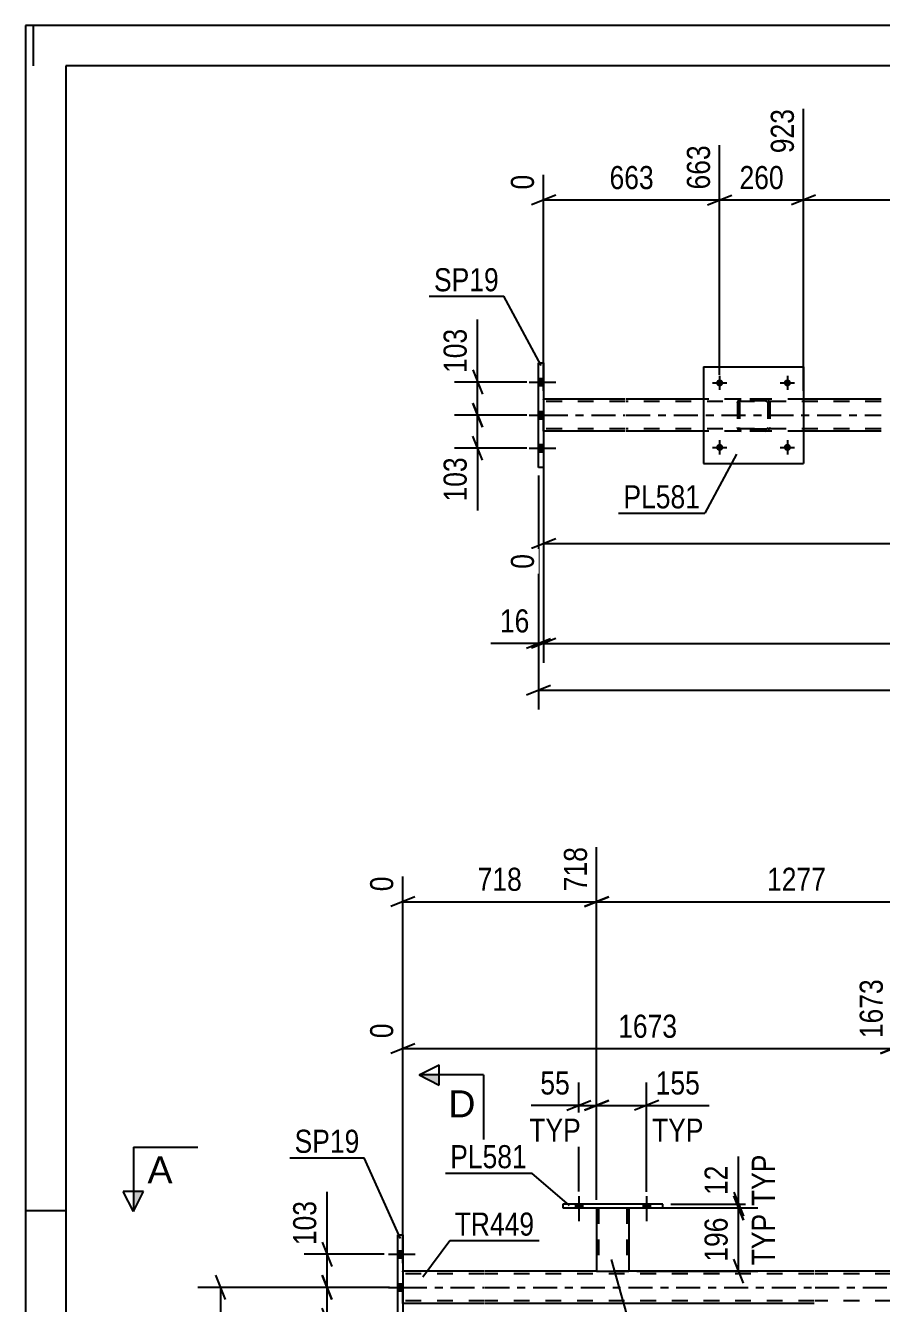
# Model space of a CAD drawing. Header units: millimetres. Extents: x 0 to 841, y 0 to 594.
# Drawn here: x 0 to 106.1, y 435.5 to 594 of the extents above; entities that cross this region are included whole.
import ezdxf

# ---------------------------------------------------------------- set-up
doc = ezdxf.new("R2010")
doc.units = ezdxf.units.MM
doc.linetypes.add('DXK_LINE_DOT2', pattern=[3.9198, 1.9599, -1.9599])
doc.linetypes.add('DXK_LINE_DOT3', pattern=[5.9187, 2.979, -0.9799, 0.9799, -0.9799])
doc.styles.add('Arial', font='ARIAL.TTF', dxfattribs={"height": 0.2})
doc.styles.add('Arial Narrow', font='ARIALN.TTF', dxfattribs={"height": 0.2})

# ---------------------------------------------------------------- blocks, each defined once
blk = doc.blocks.new('Unknown-318888112-1133')
at = {"color": 5, "linetype": 'Continuous'}
for p, q in [((841, 594), (0, 594)), ((0, 594), (0, 0)), ((1, 589), (1, 594)), ((836, 589), (5, 589)), ((5, 589), (5, 5)), ((5, 447), (0, 447))]:
    blk.add_line(p, q, dxfattribs=at)
blk = doc.blocks.new('Bolt-318888112-5531 - 5490')
at = {"linetype": 'Continuous'}
for points in [[(86.48, 549.69, -1), (85.6, 549.69, -1)], [(94.88, 549.69, -1), (94, 549.69, -1)]]:
    blk.add_hatch(color=1, dxfattribs=at).paths.add_polyline_path(points)
at = {"color": 1, "linetype": 'Continuous'}
for p, q in [((86.04, 550.57), (86.04, 548.81)), ((94.44, 550.57), (94.44, 548.81)), ((85.16, 549.69), (86.92, 549.69)), ((93.56, 549.69), (95.32, 549.69))]:
    blk.add_line(p, q, dxfattribs=at)
blk = doc.blocks.new('Bolt-318888112-5532 - 5490')
at = {"linetype": 'Continuous'}
for points in [[(86.48, 541.69, -1), (85.6, 541.69, -1)], [(94.88, 541.69, -1), (94, 541.69, -1)]]:
    blk.add_hatch(color=1, dxfattribs=at).paths.add_polyline_path(points)
at = {"color": 1, "linetype": 'Continuous'}
for p, q in [((86.04, 542.57), (86.04, 540.81)), ((94.44, 542.57), (94.44, 540.81)), ((85.16, 541.69), (86.92, 541.69)), ((93.56, 541.69), (95.32, 541.69))]:
    blk.add_line(p, q, dxfattribs=at)
blk = doc.blocks.new('Part-318888112-5675 - 5490')
at = {"color": 2, "linetype": 'Continuous'}
for p, q in [((63.58, 552.19), (64.22, 552.19)), ((63.58, 539.19), (63.58, 552.19)), ((64.22, 552.19), (64.22, 539.19)), ((64.22, 539.19), (63.58, 539.19))]:
    blk.add_line(p, q, dxfattribs=at)
blk = doc.blocks.new('Part-318888112-5563 - 5490')
at = {"color": 2, "linetype": 'Continuous'}
for p, q in [((84.04, 551.69), (84.04, 539.69)), ((84.04, 551.69), (96.44, 551.69)), ((96.44, 551.69), (96.44, 539.69)), ((84.04, 539.69), (96.44, 539.69))]:
    blk.add_line(p, q, dxfattribs=at)
blk = doc.blocks.new('Part-318888112-5564 - 5490')
at = {"color": 7, "linetype": 'DXK_LINE_DOT2'}
for p, q in [((88.24, 547.21), (88.28, 547.4)), ((88.28, 547.4), (88.24, 547.21)), ((88.24, 547.21), (88.24, 544.17)), ((88.48, 547.21), (88.5, 547.3)), ((88.48, 547.21), (88.48, 544.17)), ((88.5, 547.3), (88.55, 547.38)), ((88.54, 547.66), (88.72, 547.69)), ((88.72, 547.69), (88.54, 547.66)), ((88.55, 547.38), (88.63, 547.43)), ((88.63, 547.43), (88.72, 547.45)), ((91.76, 547.69), (88.72, 547.69)), ((91.76, 547.45), (88.72, 547.45)), ((91.76, 547.69), (91.95, 547.66)), ((91.95, 547.66), (91.76, 547.69)), ((91.76, 547.45), (91.85, 547.43)), ((91.85, 547.43), (91.93, 547.38)), ((91.93, 547.38), (91.98, 547.3)), ((91.98, 547.3), (92, 547.21)), ((92, 547.21), (92, 544.17)), ((92.21, 547.4), (92.24, 547.21)), ((92.24, 547.21), (92.21, 547.4)), ((92.24, 547.21), (92.24, 544.17)), ((88.28, 543.99), (88.24, 544.17)), ((88.24, 544.17), (88.28, 543.99)), ((88.5, 544.08), (88.48, 544.17)), ((88.55, 544), (88.5, 544.08)), ((88.72, 543.69), (88.54, 543.73)), ((88.54, 543.73), (88.72, 543.69)), ((88.63, 543.95), (88.55, 544)), ((88.72, 543.93), (88.63, 543.95)), ((91.76, 543.93), (88.72, 543.93)), ((91.76, 543.69), (88.72, 543.69)), ((91.85, 543.95), (91.76, 543.93)), ((91.95, 543.73), (91.76, 543.69)), ((91.76, 543.69), (91.95, 543.73)), ((91.93, 544), (91.85, 543.95)), ((91.98, 544.08), (91.93, 544)), ((92, 544.17), (91.98, 544.08)), ((92.24, 544.17), (92.21, 543.99)), ((92.21, 543.99), (92.24, 544.17))]:
    blk.add_line(p, q, dxfattribs=at)
at = {"color": 7, "linetype": 'DXK_LINE_DOT3'}
blk.add_line((90.24, 545.69), (90.24, 545.69), dxfattribs=at)
at = {"color": 7, "linetype": 'DXK_LINE_DOT2'}
for centre, start, end in [((88.72, 547.21), 112.5, 157.5), ((88.72, 547.21), 112.5, 157.5), ((91.76, 547.21), 22.5, 67.5), ((91.76, 547.21), 22.5, 67.5), ((88.72, 544.17), 202.5, 247.5), ((88.72, 544.17), 202.5, 247.5), ((91.76, 544.17), 292.5, 337.5), ((91.76, 544.17), 292.5, 337.5)]:
    blk.add_arc(centre, 0.48, start, end, dxfattribs=at)
blk = doc.blocks.new('Bolt-318888112-5724 - 5490')
at = {"linetype": 'Continuous'}
for points in [[(64.22, 549.35), (64.22, 550.23), (63.58, 550.23), (63.58, 549.35)], [(64.22, 549.35), (64.22, 550.23), (63.58, 550.23), (63.58, 549.35)], [(64.22, 549.35), (64.22, 550.23), (63.58, 550.23), (63.58, 549.35)], [(64.22, 545.25), (64.22, 546.13), (63.58, 546.13), (63.58, 545.25)], [(64.22, 545.25), (64.22, 546.13), (63.58, 546.13), (63.58, 545.25)], [(64.22, 541.15), (64.22, 542.03), (63.58, 542.03), (63.58, 541.15)], [(64.22, 541.15), (64.22, 542.03), (63.58, 542.03), (63.58, 541.15)], [(64.22, 541.15), (64.22, 542.03), (63.58, 542.03), (63.58, 541.15)]]:
    blk.add_hatch(color=1, dxfattribs=at).paths.add_polyline_path(points)
at = {"color": 1, "linetype": 'Continuous'}
for p, q in [((63.58, 550.23), (64.22, 550.23)), ((63.58, 550.23), (64.22, 550.23)), ((63.58, 550.23), (64.22, 550.23)), ((62.42, 549.79), (65.74, 549.79)), ((62.42, 549.79), (65.74, 549.79)), ((62.42, 549.79), (65.74, 549.79)), ((63.58, 549.35), (64.22, 549.35)), ((63.58, 549.35), (64.22, 549.35)), ((63.58, 549.35), (64.22, 549.35)), ((62.42, 545.69), (65.74, 545.69)), ((62.42, 545.69), (65.74, 545.69)), ((63.58, 546.13), (64.22, 546.13)), ((63.58, 546.13), (64.22, 546.13)), ((63.58, 545.25), (64.22, 545.25)), ((63.58, 545.25), (64.22, 545.25)), ((63.58, 542.03), (64.22, 542.03)), ((63.58, 542.03), (64.22, 542.03)), ((63.58, 542.03), (64.22, 542.03)), ((62.42, 541.59), (65.74, 541.59)), ((62.42, 541.59), (65.74, 541.59)), ((62.42, 541.59), (65.74, 541.59)), ((63.58, 541.15), (64.22, 541.15)), ((63.58, 541.15), (64.22, 541.15)), ((63.58, 541.15), (64.22, 541.15))]:
    blk.add_line(p, q, dxfattribs=at)
blk = doc.blocks.new('Part-318888112-5729 - 5490')
at = {"color": 2, "linetype": 'Continuous'}
for p, q in [((74.34, 547.69), (64.22, 547.69)), ((84.04, 547.69), (74.44, 547.69)), ((106.04, 547.69), (96.44, 547.69)), ((74.34, 543.69), (64.22, 543.69)), ((84.04, 543.69), (74.44, 543.69)), ((106.04, 543.69), (96.44, 543.69))]:
    blk.add_line(p, q, dxfattribs=at)
at = {"color": 7, "linetype": 'DXK_LINE_DOT2'}
for p, q in [((64.22, 543.69), (64.22, 547.69)), ((74.34, 547.37), (64.22, 547.37)), ((106.04, 547.37), (74.44, 547.37)), ((96.44, 547.69), (84.04, 547.69)), ((74.34, 544.01), (64.22, 544.01)), ((106.04, 544.01), (74.44, 544.01)), ((96.44, 543.69), (84.04, 543.69))]:
    blk.add_line(p, q, dxfattribs=at)
at = {"color": 7, "linetype": 'DXK_LINE_DOT3'}
for p, q in [((64.22, 545.69), (74.34, 545.69)), ((74.44, 545.69), (106.04, 545.69))]:
    blk.add_line(p, q, dxfattribs=at)
blk = doc.blocks.new('Part-318888112-3717 - 3656')
at = {"color": 2, "linetype": 'Continuous'}
for p, q in [((66.59, 447.85), (66.59, 447.37)), ((78.99, 447.85), (66.59, 447.85)), ((66.59, 447.37), (78.99, 447.37)), ((78.99, 447.37), (78.99, 447.85))]:
    blk.add_line(p, q, dxfattribs=at)
blk = doc.blocks.new('Bolt-318888112-3658 - 3656')
at = {"linetype": 'Continuous'}
for points in [[(68.15, 447.37), (69.03, 447.37), (69.03, 447.85), (68.15, 447.85)], [(76.55, 447.37), (77.43, 447.37), (77.43, 447.85), (76.55, 447.85)]]:
    blk.add_hatch(color=1, dxfattribs=at).paths.add_polyline_path(points)
at = {"color": 1, "linetype": 'Continuous'}
for p, q in [((68.59, 448.85), (68.59, 445.73)), ((76.99, 448.85), (76.99, 445.73)), ((68.15, 447.85), (68.15, 447.37)), ((69.03, 447.85), (69.03, 447.37)), ((76.55, 447.85), (76.55, 447.37)), ((77.43, 447.85), (77.43, 447.37))]:
    blk.add_line(p, q, dxfattribs=at)
blk = doc.blocks.new('Bolt-318888112-3664 - 3656')
at = {"linetype": 'Continuous'}
for points in [[(68.15, 447.37), (69.03, 447.37), (69.03, 447.85), (68.15, 447.85)], [(76.55, 447.37), (77.43, 447.37), (77.43, 447.85), (76.55, 447.85)]]:
    blk.add_hatch(color=1, dxfattribs=at).paths.add_polyline_path(points)
at = {"color": 1, "linetype": 'Continuous'}
for p, q in [((68.59, 448.85), (68.59, 445.73)), ((76.99, 448.85), (76.99, 445.73)), ((68.15, 447.85), (68.15, 447.37)), ((69.03, 447.85), (69.03, 447.37)), ((76.55, 447.85), (76.55, 447.37)), ((77.43, 447.85), (77.43, 447.37))]:
    blk.add_line(p, q, dxfattribs=at)
blk = doc.blocks.new('Part-318888112-4051 - 3656')
at = {"color": 2, "linetype": 'Continuous'}
for p, q in [((56.89, 439.53), (46.77, 439.53)), ((70.79, 439.53), (56.99, 439.53)), ((97.76, 439.53), (74.79, 439.53)), ((120.34, 439.53), (97.86, 439.53)), ((56.89, 435.53), (46.77, 435.53)), ((97.76, 435.53), (56.99, 435.53))]:
    blk.add_line(p, q, dxfattribs=at)
at = {"color": 7, "linetype": 'DXK_LINE_DOT2'}
for p, q in [((46.77, 435.53), (46.77, 439.53)), ((56.89, 439.21), (46.77, 439.21)), ((97.76, 439.21), (56.99, 439.21)), ((74.79, 439.53), (70.79, 439.53)), ((761.89, 439.21), (97.86, 439.21)), ((56.89, 435.85), (46.77, 435.85)), ((97.76, 435.85), (56.99, 435.85)), ((761.89, 435.85), (97.86, 435.85))]:
    blk.add_line(p, q, dxfattribs=at)
at = {"color": 7, "linetype": 'DXK_LINE_DOT3'}
for p, q in [((46.77, 437.53), (56.89, 437.53)), ((56.99, 437.53), (97.76, 437.53)), ((97.86, 437.53), (761.89, 437.53))]:
    blk.add_line(p, q, dxfattribs=at)
blk = doc.blocks.new('Part-318888112-3712 - 3656')
at = {"color": 7, "linetype": 'DXK_LINE_DOT2'}
for p, q in [((70.79, 447.38), (74.79, 447.38)), ((70.79, 447.37), (70.79, 447.38)), ((70.79, 447.38), (70.79, 447.37)), ((71.03, 447.38), (71.03, 439.53)), ((74.55, 447.38), (74.55, 439.53)), ((74.79, 447.38), (74.79, 447.37)), ((74.79, 447.37), (74.79, 447.38)), ((74.49, 439.53), (74.53, 439.53)), ((74.49, 439.53), (74.53, 439.53)), ((74.53, 439.53), (74.55, 439.53)), ((74.53, 439.53), (74.55, 439.53))]:
    blk.add_line(p, q, dxfattribs=at)
at = {"color": 2, "linetype": 'Continuous'}
for p, q in [((70.79, 447.37), (70.79, 439.53)), ((74.79, 447.37), (74.79, 439.53)), ((70.79, 439.53), (74.79, 439.53))]:
    blk.add_line(p, q, dxfattribs=at)
blk = doc.blocks.new('Bolt-318888112-3854 - 3656')
at = {"linetype": 'Continuous'}
for points in [[(46.77, 441.19), (46.77, 442.07), (46.13, 442.07), (46.13, 441.19)], [(46.77, 441.19), (46.77, 442.07), (46.13, 442.07), (46.13, 441.19)], [(46.77, 441.19), (46.77, 442.07), (46.13, 442.07), (46.13, 441.19)], [(46.77, 437.09), (46.77, 437.97), (46.13, 437.97), (46.13, 437.09)], [(46.77, 437.09), (46.77, 437.97), (46.13, 437.97), (46.13, 437.09)], [(46.77, 432.99), (46.77, 433.87), (46.13, 433.87), (46.13, 432.99)], [(46.77, 432.99), (46.77, 433.87), (46.13, 433.87), (46.13, 432.99)], [(46.77, 432.99), (46.77, 433.87), (46.13, 433.87), (46.13, 432.99)]]:
    blk.add_hatch(color=1, dxfattribs=at).paths.add_polyline_path(points)
at = {"color": 1, "linetype": 'Continuous'}
for p, q in [((44.97, 441.63), (48.29, 441.63)), ((44.97, 441.63), (48.29, 441.63)), ((44.97, 441.63), (48.29, 441.63)), ((46.13, 442.07), (46.77, 442.07)), ((46.13, 442.07), (46.77, 442.07)), ((46.13, 442.07), (46.77, 442.07)), ((46.13, 441.19), (46.77, 441.19)), ((46.13, 441.19), (46.77, 441.19)), ((46.13, 441.19), (46.77, 441.19)), ((44.97, 437.53), (48.29, 437.53)), ((44.97, 437.53), (48.29, 437.53)), ((46.13, 437.97), (46.77, 437.97)), ((46.13, 437.97), (46.77, 437.97)), ((46.13, 437.09), (46.77, 437.09)), ((46.13, 437.09), (46.77, 437.09)), ((44.97, 433.43), (48.29, 433.43)), ((44.97, 433.43), (48.29, 433.43)), ((44.97, 433.43), (48.29, 433.43)), ((46.13, 433.87), (46.77, 433.87)), ((46.13, 433.87), (46.77, 433.87)), ((46.13, 433.87), (46.77, 433.87)), ((46.13, 432.99), (46.77, 432.99)), ((46.13, 432.99), (46.77, 432.99)), ((46.13, 432.99), (46.77, 432.99))]:
    blk.add_line(p, q, dxfattribs=at)
blk = doc.blocks.new('Part-318888112-4160 - 3656')
at = {"color": 2, "linetype": 'Continuous'}
for p, q in [((46.13, 431.03), (46.13, 444.03)), ((46.13, 444.03), (46.77, 444.03)), ((46.77, 444.03), (46.77, 431.03)), ((46.77, 431.03), (46.13, 431.03))]:
    blk.add_line(p, q, dxfattribs=at)
blk = doc.blocks.new('StraightDimension-318888112-6363 - 5490')
at = {"color": 7, "linetype": 'Continuous'}
for p, q in [((63.58, 538.19), (63.58, 514.99)), ((64.22, 538.19), (64.22, 514.99)), ((62.08, 516.79), (65.08, 517.99)), ((65.72, 517.99), (62.72, 516.79)), ((63.58, 517.39), (64.22, 517.39))]:
    blk.add_line(p, q, dxfattribs=at)
at = {"color": 0}
blk.add_wipeout([(63.06, 518.14), (63.06, 522.34), (58.2, 522.34), (58.2, 518.14)], dxfattribs=at)
at = {"color": 7, "linetype": 'Continuous'}
blk.add_line((63.58, 517.39), (57.68, 517.39), dxfattribs=at)
blk.add_line((63.58, 517.39), (57.68, 517.39), dxfattribs=at)
at = {"color": 3, "style": 'Arial Narrow'}
blk.add_text('16', height=2.863, dxfattribs=at).set_placement((58.8, 518.74))
blk = doc.blocks.new('StraightDimension-318888112-6352 - 5490')
at = {"color": 7, "linetype": 'Continuous'}
for p, q in [((55.43, 551.29), (56.63, 548.29)), ((62.13, 549.79), (53.18, 549.79)), ((56.03, 545.69), (56.03, 549.79)), ((56.63, 544.19), (55.43, 547.19)), ((62.13, 545.69), (53.18, 545.69))]:
    blk.add_line(p, q, dxfattribs=at)
at = {"color": 0}
blk.add_wipeout([(55.28, 557), (51.08, 557), (51.08, 550.32), (55.28, 550.32)], dxfattribs=at)
at = {"color": 7, "linetype": 'Continuous'}
blk.add_line((56.03, 549.79), (56.03, 557.53), dxfattribs=at)
blk.add_line((56.03, 549.79), (56.03, 557.53), dxfattribs=at)
at = {"color": 3, "style": 'Arial Narrow'}
blk.add_text('103', height=2.863, rotation=90.0002, dxfattribs=at).set_placement((54.68, 550.92))
blk = doc.blocks.new('StraightDimension-318888112-6342 - 5490')
at = {"color": 7, "linetype": 'Continuous'}
for p, q in [((55.43, 547.19), (56.63, 544.19)), ((62.13, 545.69), (53.18, 545.69)), ((56.03, 541.59), (56.03, 545.69)), ((56.63, 540.09), (55.43, 543.09)), ((62.13, 541.59), (53.18, 541.59))]:
    blk.add_line(p, q, dxfattribs=at)
at = {"color": 0}
blk.add_wipeout([(55.28, 541.07), (51.08, 541.07), (51.08, 534.38), (55.28, 534.38)], dxfattribs=at)
at = {"color": 7, "linetype": 'Continuous'}
blk.add_line((56.03, 541.59), (56.03, 533.86), dxfattribs=at)
blk.add_line((56.03, 541.59), (56.03, 533.86), dxfattribs=at)
at = {"color": 3, "style": 'Arial Narrow'}
blk.add_text('103', height=2.863, rotation=90.0002, dxfattribs=at).set_placement((54.68, 534.98))
blk = doc.blocks.new('StraightDimension-318888112-6373 - 5490')
at = {"color": 7, "linetype": 'Continuous'}
for p, q in [((64.22, 538.19), (64.22, 514.99)), ((65.72, 517.99), (62.72, 516.79)), ((64.22, 517.39), (770.18, 517.39))]:
    blk.add_line(p, q, dxfattribs=at)
blk = doc.blocks.new('StraightDimension-318888112-6394 - 5490')
at = {"color": 7, "linetype": 'Continuous'}
for p, q in [((63.58, 538.19), (63.58, 509.17)), ((65.08, 512.17), (62.08, 510.97)), ((63.58, 511.57), (770.82, 511.57))]:
    blk.add_line(p, q, dxfattribs=at)
blk = doc.blocks.new('StraightDimension-318888112-6436 - 5490')
at = {"color": 7, "linetype": 'Continuous'}
for p, q in [((64.22, 542.69), (64.22, 526.64)), ((65.72, 530.37), (62.72, 529.17)), ((64.22, 529.77), (713.99, 529.77))]:
    blk.add_line(p, q, dxfattribs=at)
at = {"color": 0, "linetype": 'Continuous'}
blk.add_wipeout([(63.62, 529.07), (59.42, 529.07), (59.42, 526.04), (63.62, 526.04)], dxfattribs=at)
at = {"color": 3, "linetype": 'Continuous', "style": 'Arial Narrow'}
blk.add_text('0', height=2.86, rotation=90.0002, dxfattribs=at).set_placement((63.02, 526.64))
blk = doc.blocks.new('StraightDimension-318888112-14683 - 5490')
at = {"color": 7, "linetype": 'Continuous'}
for p, q in [((96.44, 548.69), (96.44, 583.66)), ((126.42, 550.69), (126.42, 580.98)), ((97.94, 572.97), (94.94, 571.77)), ((96.44, 572.37), (126.42, 572.37)), ((124.92, 571.77), (127.92, 572.97))]:
    blk.add_line(p, q, dxfattribs=at)
at = {"color": 0, "linetype": 'Continuous'}
blk.add_wipeout([(125.82, 581.58), (121.62, 581.58), (121.62, 573.07), (125.82, 573.07)], dxfattribs=at)
at = {"color": 0}
blk.add_wipeout([(115.69, 573.12), (115.69, 577.32), (107.18, 577.32), (107.18, 573.12)], dxfattribs=at)
at = {"color": 3, "linetype": 'Continuous', "style": 'Arial Narrow'}
blk.add_text('1940', height=2.863, rotation=90.0002, dxfattribs=at).set_placement((125.22, 573.67))
at = {"color": 3, "style": 'Arial Narrow'}
blk.add_text('1017', height=2.863, dxfattribs=at).set_placement((107.78, 573.72))
blk = doc.blocks.new('StraightDimension-318888112-14684 - 5490')
at = {"color": 7, "linetype": 'Continuous'}
for p, q in [((96.44, 548.69), (96.44, 583.66)), ((86.04, 550.69), (86.04, 579.16)), ((84.54, 571.77), (87.54, 572.97)), ((86.04, 572.37), (96.44, 572.37)), ((97.94, 572.97), (94.94, 571.77))]:
    blk.add_line(p, q, dxfattribs=at)
at = {"color": 0}
blk.add_wipeout([(94.59, 573.12), (94.59, 577.32), (87.9, 577.32), (87.9, 573.12)], dxfattribs=at)
at = {"color": 3, "style": 'Arial Narrow'}
blk.add_text('260', height=2.863, dxfattribs=at).set_placement((88.5, 573.72))
at = {"color": 0, "linetype": 'Continuous'}
blk.add_wipeout([(95.84, 584.26), (91.64, 584.26), (91.64, 577.57), (95.84, 577.57)], dxfattribs=at)
at = {"color": 3, "linetype": 'Continuous', "style": 'Arial Narrow'}
blk.add_text('923', height=2.863, rotation=90.0002, dxfattribs=at).set_placement((95.24, 578.17))
blk = doc.blocks.new('StraightDimension-318888112-14685 - 5490')
at = {"color": 7, "linetype": 'Continuous'}
for p, q in [((86.04, 550.69), (86.04, 579.16)), ((64.22, 548.69), (64.22, 575.5)), ((65.72, 572.97), (62.72, 571.77)), ((64.22, 572.37), (86.04, 572.37)), ((84.54, 571.77), (87.54, 572.97))]:
    blk.add_line(p, q, dxfattribs=at)
at = {"color": 0, "linetype": 'Continuous'}
for points in [[(85.44, 579.76), (81.24, 579.76), (81.24, 573.07), (85.44, 573.07)], [(63.62, 576.1), (59.42, 576.1), (59.42, 573.07), (63.62, 573.07)]]:
    blk.add_wipeout(points, dxfattribs=at)
at = {"color": 0}
blk.add_wipeout([(78.48, 573.12), (78.48, 577.32), (71.79, 577.32), (71.79, 573.12)], dxfattribs=at)
at = {"color": 3, "linetype": 'Continuous', "style": 'Arial Narrow'}
for s, height, p in [('663', 2.863, (84.84, 573.67)), ('0', 2.86, (63.02, 573.67))]:
    blk.add_text(s, height=height, rotation=90.0002, dxfattribs=at).set_placement(p)
at = {"color": 3, "style": 'Arial Narrow'}
blk.add_text('663', height=2.863, dxfattribs=at).set_placement((72.39, 573.72))
blk = doc.blocks.new('StraightDimension-318888112-15595 - 3656')
at = {"color": 7, "linetype": 'Continuous'}
for p, q in [((70.79, 448.37), (70.79, 462.94)), ((76.99, 449.36), (76.99, 462.94)), ((69.29, 459.49), (72.29, 460.69)), ((70.79, 460.09), (76.99, 460.09)), ((78.49, 460.69), (75.49, 459.49))]:
    blk.add_line(p, q, dxfattribs=at)
at = {"color": 0}
blk.add_wipeout([(84.2, 460.84), (84.2, 465.04), (77.51, 465.04), (77.51, 460.84)], dxfattribs=at)
at = {"color": 0, "linetype": 'Continuous'}
blk.add_wipeout([(84.65, 454.99), (84.65, 459.19), (77.06, 459.19), (77.06, 454.99)], dxfattribs=at)
at = {"color": 7, "linetype": 'Continuous'}
blk.add_line((76.99, 460.09), (84.72, 460.09), dxfattribs=at)
blk.add_line((76.99, 460.09), (84.72, 460.09), dxfattribs=at)
at = {"color": 3, "style": 'Arial Narrow'}
blk.add_text('155', height=2.863, dxfattribs=at).set_placement((78.11, 461.44))
at = {"color": 3, "linetype": 'Continuous', "style": 'Arial Narrow'}
blk.add_text('TYP', height=2.863, dxfattribs=at).set_placement((77.66, 455.59))
blk = doc.blocks.new('StraightDimension-318888112-16742 - 3656')
at = {"color": 7, "linetype": 'Continuous'}
for p, q in [((70.79, 448.38), (70.79, 492.13)), ((46.77, 440.53), (46.77, 488.47)), ((48.27, 485.95), (45.27, 484.75)), ((46.77, 485.35), (70.79, 485.35)), ((69.29, 484.75), (72.29, 485.95))]:
    blk.add_line(p, q, dxfattribs=at)
at = {"color": 0, "linetype": 'Continuous'}
for points in [[(70.19, 492.73), (65.99, 492.73), (65.99, 486.05), (70.19, 486.05)], [(46.17, 489.07), (41.97, 489.07), (41.97, 486.05), (46.17, 486.05)]]:
    blk.add_wipeout(points, dxfattribs=at)
at = {"color": 0}
blk.add_wipeout([(62.12, 486.1), (62.12, 490.3), (55.44, 490.3), (55.44, 486.1)], dxfattribs=at)
at = {"color": 3, "linetype": 'Continuous', "style": 'Arial Narrow'}
for s, height, p in [('718', 2.863, (69.59, 486.65)), ('0', 2.86, (45.57, 486.65))]:
    blk.add_text(s, height=height, rotation=90.0002, dxfattribs=at).set_placement(p)
at = {"color": 3, "style": 'Arial Narrow'}
blk.add_text('718', height=2.863, dxfattribs=at).set_placement((56.04, 486.7))
blk = doc.blocks.new('StraightDimension-318888112-4827 - 3656')
at = {"color": 7, "linetype": 'Continuous'}
for p, q in [((107.46, 436.53), (107.46, 475.74)), ((191.28, 436.53), (191.28, 475.74)), ((108.96, 467.73), (105.96, 466.53)), ((189.78, 466.53), (192.78, 467.73)), ((107.46, 467.13), (191.28, 467.13))]:
    blk.add_line(p, q, dxfattribs=at)
at = {"color": 0, "linetype": 'Continuous'}
blk.add_wipeout([(190.68, 476.34), (186.48, 476.34), (186.48, 467.83), (190.68, 467.83)], dxfattribs=at)
at = {"color": 0}
blk.add_wipeout([(153.63, 467.88), (153.63, 472.08), (145.11, 472.08), (145.11, 467.88)], dxfattribs=at)
at = {"color": 3, "linetype": 'Continuous', "style": 'Arial Narrow'}
blk.add_text('3769', height=2.863, rotation=90.0002, dxfattribs=at).set_placement((190.08, 468.43))
at = {"color": 3, "style": 'Arial Narrow'}
blk.add_text('2095', height=2.863, dxfattribs=at).set_placement((145.71, 468.48))
blk = doc.blocks.new('StraightDimension-318888112-4217 - 3656')
at = {"color": 7, "linetype": 'Continuous'}
for p, q in [((24.79, 436.03), (23.59, 439.03)), ((45.13, 437.53), (21.34, 437.53)), ((24.19, 311.67), (24.19, 437.53)), ((23.59, 313.17), (24.79, 310.17)), ((86, 311.67), (21.34, 311.67))]:
    blk.add_line(p, q, dxfattribs=at)
at = {"color": 0}
blk.add_wipeout([(23.44, 378.86), (19.24, 378.86), (19.24, 370.35), (23.44, 370.35)], dxfattribs=at)
at = {"color": 3, "style": 'Arial Narrow'}
blk.add_text('3147', height=2.863, rotation=90.0002, dxfattribs=at).set_placement((22.84, 370.95))
blk = doc.blocks.new('StraightDimension-318888112-4844 - 3656')
at = {"color": 7, "linetype": 'Continuous'}
for p, q in [((107.46, 436.53), (107.46, 475.74)), ((46.77, 445.03), (46.77, 470.26)), ((48.27, 467.73), (45.27, 466.53)), ((105.96, 466.53), (108.96, 467.73)), ((46.77, 467.13), (107.46, 467.13))]:
    blk.add_line(p, q, dxfattribs=at)
at = {"color": 0, "linetype": 'Continuous'}
for points in [[(106.86, 476.34), (102.66, 476.34), (102.66, 467.83), (106.86, 467.83)], [(46.17, 470.86), (41.97, 470.86), (41.97, 467.83), (46.17, 467.83)]]:
    blk.add_wipeout(points, dxfattribs=at)
at = {"color": 0}
blk.add_wipeout([(81.37, 467.88), (81.37, 472.08), (72.86, 472.08), (72.86, 467.88)], dxfattribs=at)
at = {"color": 3, "linetype": 'Continuous', "style": 'Arial Narrow'}
for s, height, p in [('1673', 2.863, (106.26, 468.43)), ('0', 2.86, (45.57, 468.43))]:
    blk.add_text(s, height=height, rotation=90.0002, dxfattribs=at).set_placement(p)
at = {"color": 3, "style": 'Arial Narrow'}
blk.add_text('1673', height=2.863, dxfattribs=at).set_placement((73.46, 468.48))
blk = doc.blocks.new('StraightDimension-318888112-4908 - 3656')
at = {"color": 7, "linetype": 'Continuous'}
for p, q in [((87.78, 449.35), (88.98, 446.35)), ((88.98, 445.88), (87.78, 448.88)), ((75.79, 447.38), (90.78, 447.38)), ((79.99, 447.85), (90.78, 447.85)), ((88.38, 447.38), (88.38, 447.85))]:
    blk.add_line(p, q, dxfattribs=at)
at = {"color": 0}
blk.add_wipeout([(87.63, 453.23), (83.43, 453.23), (83.43, 448.38), (87.63, 448.38)], dxfattribs=at)
at = {"color": 0, "linetype": 'Continuous'}
blk.add_wipeout([(93.48, 454.6), (89.28, 454.6), (89.28, 447.01), (93.48, 447.01)], dxfattribs=at)
at = {"color": 7, "linetype": 'Continuous'}
blk.add_line((88.38, 447.85), (88.38, 453.76), dxfattribs=at)
blk.add_line((88.38, 447.85), (88.38, 453.76), dxfattribs=at)
at = {"color": 3, "linetype": 'Continuous', "style": 'Arial Narrow'}
blk.add_text('TYP', height=2.863, rotation=90.0002, dxfattribs=at).set_placement((92.88, 447.61))
at = {"color": 3, "style": 'Arial Narrow'}
blk.add_text('12', height=2.863, rotation=90.0002, dxfattribs=at).set_placement((87.03, 448.98))
blk = doc.blocks.new('StraightDimension-318888112-4916 - 3656')
at = {"color": 7, "linetype": 'Continuous'}
for p, q in [((87.78, 448.88), (88.98, 445.88)), ((75.79, 447.38), (90.78, 447.38)), ((88.38, 439.53), (88.38, 447.38)), ((88.98, 438.03), (87.78, 441.03)), ((75.79, 439.53), (90.78, 439.53))]:
    blk.add_line(p, q, dxfattribs=at)
at = {"color": 0, "linetype": 'Continuous'}
blk.add_wipeout([(93.48, 447.25), (89.28, 447.25), (89.28, 439.66), (93.48, 439.66)], dxfattribs=at)
at = {"color": 0}
blk.add_wipeout([(87.63, 446.8), (83.43, 446.8), (83.43, 440.11), (87.63, 440.11)], dxfattribs=at)
at = {"color": 3, "style": 'Arial Narrow'}
blk.add_text('196', height=2.863, rotation=90.0002, dxfattribs=at).set_placement((87.03, 440.71))
at = {"color": 3, "linetype": 'Continuous', "style": 'Arial Narrow'}
blk.add_text('TYP', height=2.863, rotation=90.0002, dxfattribs=at).set_placement((92.88, 440.26))
blk = doc.blocks.new('StraightDimension-318888112-5099 - 3656')
at = {"color": 7, "linetype": 'Continuous'}
for p, q in [((36.78, 443.13), (37.98, 440.13)), ((44.47, 441.63), (34.53, 441.63)), ((37.38, 437.53), (37.38, 441.63)), ((37.98, 436.03), (36.78, 439.03)), ((44.47, 437.53), (34.53, 437.53))]:
    blk.add_line(p, q, dxfattribs=at)
at = {"color": 0}
blk.add_wipeout([(36.63, 448.84), (32.43, 448.84), (32.43, 442.16), (36.63, 442.16)], dxfattribs=at)
at = {"color": 7, "linetype": 'Continuous'}
blk.add_line((37.38, 441.63), (37.38, 449.37), dxfattribs=at)
blk.add_line((37.38, 441.63), (37.38, 449.37), dxfattribs=at)
at = {"color": 3, "style": 'Arial Narrow'}
blk.add_text('103', height=2.863, rotation=90.0002, dxfattribs=at).set_placement((36.03, 442.76))
blk = doc.blocks.new('StraightDimension-318888112-5109 - 3656')
at = {"color": 7, "linetype": 'Continuous'}
for p, q in [((36.78, 439.03), (37.98, 436.03)), ((44.47, 437.53), (34.53, 437.53)), ((37.38, 433.43), (37.38, 437.53)), ((37.98, 431.93), (36.78, 434.93)), ((44.47, 433.43), (34.53, 433.43))]:
    blk.add_line(p, q, dxfattribs=at)
at = {"color": 0}
blk.add_wipeout([(36.63, 432.91), (32.43, 432.91), (32.43, 426.22), (36.63, 426.22)], dxfattribs=at)
at = {"color": 7, "linetype": 'Continuous'}
blk.add_line((37.38, 433.43), (37.38, 425.7), dxfattribs=at)
blk.add_line((37.38, 433.43), (37.38, 425.7), dxfattribs=at)
at = {"color": 3, "style": 'Arial Narrow'}
blk.add_text('103', height=2.863, rotation=90.0002, dxfattribs=at).set_placement((36.03, 426.82))
blk = doc.blocks.new('StraightDimension-318888112-15596 - 3656')
at = {"color": 7, "linetype": 'Continuous'}
for p, q in [((68.59, 449.4), (68.59, 462.94)), ((70.79, 448.37), (70.79, 462.94)), ((67.09, 459.49), (70.09, 460.69)), ((68.59, 460.09), (70.79, 460.09)), ((72.29, 460.69), (69.29, 459.49))]:
    blk.add_line(p, q, dxfattribs=at)
at = {"color": 0}
blk.add_wipeout([(68.06, 460.84), (68.06, 465.04), (63.21, 465.04), (63.21, 460.84)], dxfattribs=at)
at = {"color": 0, "linetype": 'Continuous'}
blk.add_wipeout([(69.43, 454.99), (69.43, 459.19), (61.84, 459.19), (61.84, 454.99)], dxfattribs=at)
at = {"color": 7, "linetype": 'Continuous'}
blk.add_line((68.59, 460.09), (62.68, 460.09), dxfattribs=at)
blk.add_line((68.59, 460.09), (62.68, 460.09), dxfattribs=at)
at = {"color": 3, "style": 'Arial Narrow'}
blk.add_text('55', height=2.863, dxfattribs=at).set_placement((63.81, 461.44))
at = {"color": 3, "linetype": 'Continuous', "style": 'Arial Narrow'}
blk.add_text('TYP', height=2.863, dxfattribs=at).set_placement((62.44, 455.59))
blk = doc.blocks.new('StraightDimension-318888112-16741 - 3656')
at = {"color": 7, "linetype": 'Continuous'}
for p, q in [((120.34, 448.38), (120.34, 493.96)), ((70.79, 448.38), (70.79, 492.13)), ((72.29, 485.95), (69.29, 484.75)), ((70.79, 485.35), (120.34, 485.35)), ((118.84, 484.75), (121.84, 485.95))]:
    blk.add_line(p, q, dxfattribs=at)
at = {"color": 0, "linetype": 'Continuous'}
blk.add_wipeout([(119.74, 494.56), (115.54, 494.56), (115.54, 486.05), (119.74, 486.05)], dxfattribs=at)
at = {"color": 0}
blk.add_wipeout([(99.82, 486.1), (99.82, 490.3), (91.31, 490.3), (91.31, 486.1)], dxfattribs=at)
at = {"color": 3, "linetype": 'Continuous', "style": 'Arial Narrow'}
blk.add_text('1995', height=2.863, rotation=90.0002, dxfattribs=at).set_placement((119.14, 486.65))
at = {"color": 3, "style": 'Arial Narrow'}
blk.add_text('1277', height=2.863, dxfattribs=at).set_placement((91.91, 486.7))
blk = doc.blocks.new('Mark-318888112-5671 - 5490')
at = {"color": 0}
blk.add_wipeout([(58.67, 561.05), (58.67, 564.05), (50.63, 564.05), (50.63, 561.05)], dxfattribs=at)
blk.add_wipeout([(58.67, 561.05), (58.67, 564.05), (50.63, 564.05), (50.63, 561.05)], dxfattribs=at)
at = {"color": 30, "linetype": 'Continuous'}
for p in [(50.03, 560.45), (63.9, 551.83)]:
    blk.add_line(p, (59.27, 560.45), dxfattribs=at)
at = {"color": 3, "style": 'Arial Narrow'}
blk.add_text('SP19', height=2.863, dxfattribs=at).set_placement((50.63, 561.05))
blk = doc.blocks.new('Mark-318888112-5559 - 5490')
at = {"color": 0}
blk.add_wipeout([(83.61, 534.13), (83.61, 537.13), (74.11, 537.13), (74.11, 534.13)], dxfattribs=at)
blk.add_wipeout([(83.61, 534.13), (83.61, 537.13), (74.11, 537.13), (74.11, 534.13)], dxfattribs=at)
at = {"color": 30, "linetype": 'Continuous'}
for p in [(88.14, 540.86), (73.51, 533.53)]:
    blk.add_line(p, (84.21, 533.53), dxfattribs=at)
at = {"color": 3, "style": 'Arial Narrow'}
blk.add_text('PL581', height=2.863, dxfattribs=at).set_placement((74.11, 534.13))
blk = doc.blocks.new('Mark-318888112-3708 - 3656')
at = {"color": 0}
blk.add_wipeout([(86.96, 428.47), (86.96, 431.47), (76.9, 431.47), (76.9, 428.47)], dxfattribs=at)
blk.add_wipeout([(86.96, 428.47), (86.96, 431.47), (76.9, 431.47), (76.9, 428.47)], dxfattribs=at)
at = {"color": 30, "linetype": 'Continuous'}
for p, q in [((72.6, 440.98), (76.3, 427.87)), ((76.3, 427.87), (87.56, 427.87))]:
    blk.add_line(p, q, dxfattribs=at)
at = {"color": 3, "style": 'Arial Narrow'}
blk.add_text('M1362', height=2.863, dxfattribs=at).set_placement((76.9, 428.47))
blk = doc.blocks.new('Mark-318888112-3713 - 3656')
at = {"color": 0}
blk.add_wipeout([(62.15, 452.3), (62.15, 455.3), (52.64, 455.3), (52.64, 452.3)], dxfattribs=at)
blk.add_wipeout([(62.15, 452.3), (62.15, 455.3), (52.64, 455.3), (52.64, 452.3)], dxfattribs=at)
at = {"color": 30, "linetype": 'Continuous'}
for p in [(52.04, 451.7), (67.44, 447.66)]:
    blk.add_line(p, (62.75, 451.7), dxfattribs=at)
at = {"color": 3, "style": 'Arial Narrow'}
blk.add_text('PL581', height=2.863, dxfattribs=at).set_placement((52.64, 452.3))
blk = doc.blocks.new('Mark-318888112-4047 - 3656')
at = {"color": 0}
blk.add_wipeout([(63.05, 443.94), (63.05, 446.94), (53.19, 446.94), (53.19, 443.94)], dxfattribs=at)
blk.add_wipeout([(63.05, 443.94), (63.05, 446.94), (53.19, 446.94), (53.19, 443.94)], dxfattribs=at)
at = {"color": 30, "linetype": 'Continuous'}
for p, q in [((49.25, 438.82), (52.59, 443.34)), ((52.59, 443.34), (63.65, 443.34))]:
    blk.add_line(p, q, dxfattribs=at)
at = {"color": 3, "style": 'Arial Narrow'}
blk.add_text('TR449', height=2.863, dxfattribs=at).set_placement((53.19, 443.94))
blk = doc.blocks.new('Mark-318888112-4156 - 3656')
at = {"color": 0}
blk.add_wipeout([(41.39, 454.21), (41.39, 457.21), (33.35, 457.21), (33.35, 454.21)], dxfattribs=at)
blk.add_wipeout([(41.39, 454.21), (41.39, 457.21), (33.35, 457.21), (33.35, 454.21)], dxfattribs=at)
at = {"color": 30, "linetype": 'Continuous'}
for p in [(32.75, 453.61), (46.49, 443.59)]:
    blk.add_line(p, (41.99, 453.61), dxfattribs=at)
at = {"color": 3, "style": 'Arial Narrow'}
blk.add_text('SP19', height=2.863, dxfattribs=at).set_placement((33.35, 454.21))
blk = doc.blocks.new('SectionMark-318888112-5412 - 3656')
at = {"linetype": 'Continuous'}
for points in [[(51.27, 463.87), (51.27, 462.62), (48.77, 463.87)], [(51.27, 425.18), (51.27, 423.93), (48.77, 423.93)]]:
    blk.add_hatch(color=6, dxfattribs=at).paths.add_polyline_path(points)
at = {"color": 6, "linetype": 'Continuous'}
for p, q in [((48.77, 463.87), (51.27, 465.12)), ((51.27, 462.62), (51.27, 465.12)), ((56.77, 463.87), (48.77, 463.87)), ((48.77, 463.87), (51.27, 462.62)), ((56.77, 463.87), (56.77, 455.87)), ((56.77, 423.93), (56.77, 431.93)), ((48.77, 423.93), (51.27, 425.18)), ((51.27, 425.18), (51.27, 422.68)), ((56.77, 423.93), (48.77, 423.93)), ((51.27, 422.68), (48.77, 423.93))]:
    blk.add_line(p, q, dxfattribs=at)
at = {"color": 0, "linetype": 'Continuous'}
for points in [[(55.77, 458.62), (55.77, 462.12), (52.4, 462.12), (52.4, 458.62)], [(55.77, 425.68), (55.77, 429.18), (52.4, 429.18), (52.4, 425.68)]]:
    blk.add_wipeout(points, dxfattribs=at)
at = {"color": 3, "linetype": 'Continuous', "style": 'Arial'}
for p in [(52.4, 458.62), (52.4, 425.68)]:
    blk.add_text('D', height=3.34, dxfattribs=at).set_placement(p)
blk = doc.blocks.new('SectionMark-318888112-5408 - 3656')
at = {"linetype": 'Continuous'}
blk.add_hatch(color=6, dxfattribs=at).paths.add_polyline_path([(13.36, 449.43), (14.61, 449.43), (13.36, 446.93)])
at = {"color": 6, "linetype": 'Continuous'}
for p, q in [((13.36, 454.93), (21.36, 454.93)), ((13.36, 454.93), (13.36, 446.93)), ((13.36, 446.93), (12.11, 449.43)), ((14.61, 449.43), (12.11, 449.43)), ((13.36, 446.93), (14.61, 449.43))]:
    blk.add_line(p, q, dxfattribs=at)
at = {"color": 0, "linetype": 'Continuous'}
blk.add_wipeout([(18.22, 450.43), (18.22, 453.93), (15.11, 453.93), (15.11, 450.43)], dxfattribs=at)
at = {"color": 3, "linetype": 'Continuous', "style": 'Arial'}
blk.add_text('A', height=3.34, dxfattribs=at).set_placement((15.11, 450.43))

msp = doc.modelspace()

# ---------------------------------------------------------------- block references
for name in ['Unknown-318888112-1133', 'Part-318888112-5675 - 5490', 'Part-318888112-5563 - 5490', 'Bolt-318888112-5724 - 5490', 'Bolt-318888112-5531 - 5490', 'Part-318888112-5729 - 5490', 'Part-318888112-5564 - 5490', 'Bolt-318888112-5532 - 5490', 'Bolt-318888112-3658 - 3656', 'Bolt-318888112-3664 - 3656', 'Part-318888112-3717 - 3656', 'Part-318888112-3712 - 3656', 'Part-318888112-4160 - 3656', 'Bolt-318888112-3854 - 3656', 'Part-318888112-4051 - 3656']:
    msp.add_blockref(name, (0, 0))

# ---------------------------------------------------------------- next in the draw order: block references
for name in ['StraightDimension-318888112-14683 - 5490', 'StraightDimension-318888112-6352 - 5490', 'StraightDimension-318888112-6363 - 5490', 'StraightDimension-318888112-4827 - 3656', 'StraightDimension-318888112-15595 - 3656', 'StraightDimension-318888112-4217 - 3656']:
    msp.add_blockref(name, (0, 0))

# ---------------------------------------------------------------- next in the draw order: block references
for name in ['StraightDimension-318888112-14684 - 5490', 'StraightDimension-318888112-6342 - 5490', 'StraightDimension-318888112-16742 - 3656']:
    msp.add_blockref(name, (0, 0))

# ---------------------------------------------------------------- next in the draw order: block references
for name in ['StraightDimension-318888112-14685 - 5490', 'StraightDimension-318888112-6373 - 5490', 'StraightDimension-318888112-4844 - 3656']:
    msp.add_blockref(name, (0, 0))

# ---------------------------------------------------------------- next in the draw order: block references
for name in ['Mark-318888112-5671 - 5490', 'StraightDimension-318888112-6394 - 5490', 'StraightDimension-318888112-15596 - 3656', 'StraightDimension-318888112-4908 - 3656', 'StraightDimension-318888112-5099 - 3656']:
    msp.add_blockref(name, (0, 0))

# ---------------------------------------------------------------- next in the draw order: block references
for name in ['StraightDimension-318888112-6436 - 5490', 'Mark-318888112-4156 - 3656', 'Mark-318888112-3713 - 3656', 'StraightDimension-318888112-4916 - 3656', 'StraightDimension-318888112-5109 - 3656']:
    msp.add_blockref(name, (0, 0))

# ---------------------------------------------------------------- next in the draw order: block references
for name in ['Mark-318888112-5559 - 5490', 'StraightDimension-318888112-16741 - 3656', 'Mark-318888112-4047 - 3656', 'Mark-318888112-3708 - 3656']:
    msp.add_blockref(name, (0, 0))

# ---------------------------------------------------------------- next in the draw order: block references
msp.add_blockref('SectionMark-318888112-5412 - 3656', (0, 0))

# ---------------------------------------------------------------- next in the draw order: block references
msp.add_blockref('SectionMark-318888112-5408 - 3656', (0, 0))

doc.saveas('drawing.dxf')
